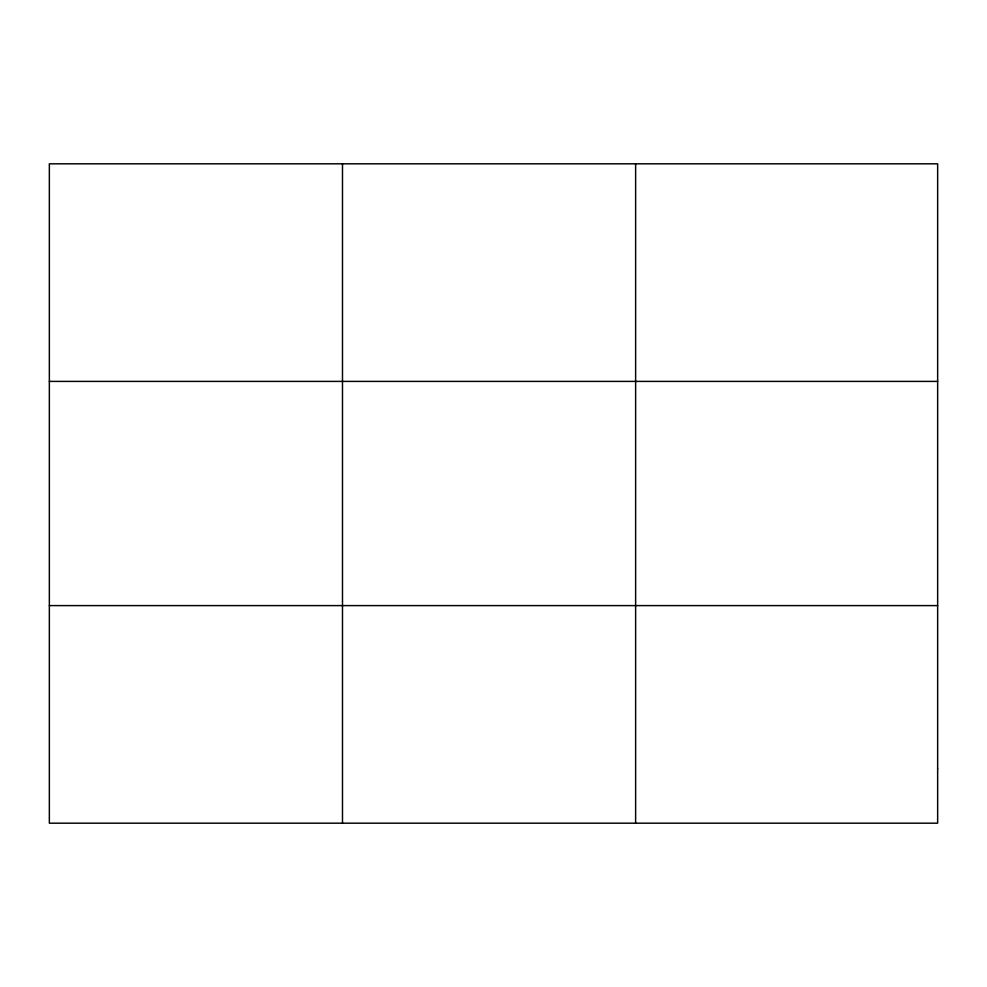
<?xml version="1.0" encoding="UTF-8"?>
<svg xmlns="http://www.w3.org/2000/svg" width="987" height="987" viewBox="0 0 987 987"><rect width="100%" height="100%" fill="white"/><g stroke="black" fill="none" stroke-linecap="round" stroke-linejoin="round"><path stroke-width="1.48" d="M342.489 163.817L342.489 823.183M635.628 163.817L635.628 823.183M49.35 381.401L937.65 381.401M49.35 605.599L937.65 605.599M937.65 768.787L937.65 823.183L49.35 823.183L49.35 163.817L937.65 163.817L937.65 768.787"/></g></svg>
